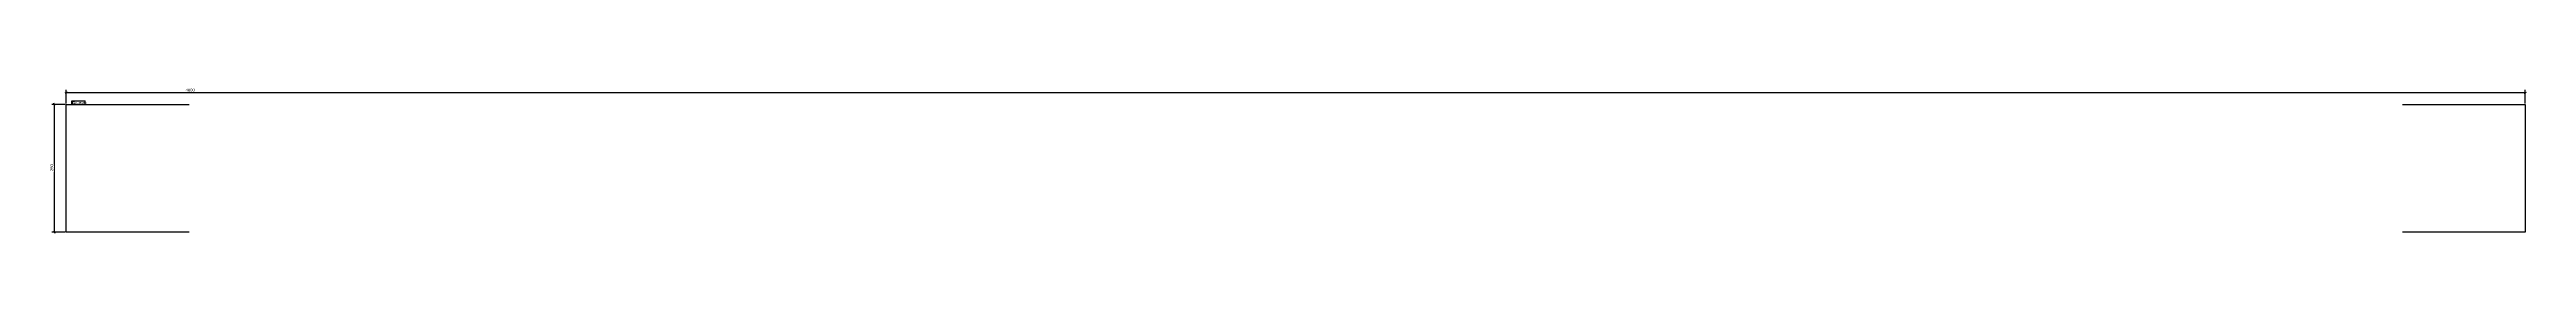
# Model space of a CAD drawing. Header units: millimetres. Extents: x 3 to 4838, y 4 to 289.
import ezdxf

# ---------------------------------------------------------------- set-up
doc = ezdxf.new("R2010")
doc.units = ezdxf.units.MM
for name, color, linetype in [('MÅLSÆTNING', 7, 'Continuous'), ('STÅL', 7, 'Continuous'), ('TEKST', 7, 'Continuous')]:
    doc.layers.add(name, color=color, linetype=linetype)
doc.styles.add('Arial Narrow', font='ARIALN.TTF', dxfattribs={"height": 0.2})

msp = doc.modelspace()

# ---------------------------------------------------------------- linework, layer by layer
at = {"layer": 'MÅLSÆTNING', "color": 7, "linetype": 'Continuous'}
for p, q in [((34.1, 256.8), (7.5, 256.8)), ((13.7, 254.5), (11.9, 259)), ((12.8, 6.8), (12.8, 256.8)), ((37.9, 280.6), (33.4, 278.8)), ((35.6, 258.3), (35.6, 285)), ((35.6, 279.7), (4835.6, 279.7)), ((4833.4, 278.8), (4837.9, 280.6)), ((4835.6, 258.3), (4835.6, 285)), ((34.1, 6.8), (7.5, 6.8)), ((11.9, 9), (13.7, 4.5))]:
    msp.add_line(p, q, dxfattribs=at)
at = {"layer": 'STÅL', "color": 2, "linetype": 'Continuous'}
for p, q in [((35.6, 6.8), (35.6, 256.8)), ((35.6, 256.8), (275.6, 256.8)), ((4595.6, 256.8), (4835.6, 256.8)), ((4835.6, 256.8), (4835.6, 6.8)), ((275.6, 6.8), (35.6, 6.8)), ((4835.6, 6.8), (4595.6, 6.8))]:
    msp.add_line(p, q, dxfattribs=at)

# ---------------------------------------------------------------- next in the draw order: wipeouts: each hides what was drawn before it
at = {"color": 0}
for points, layer in [([(4603.4, 280.8), (4603.4, 289.2), (267.9, 289.2), (267.9, 280.8)], 'MÅLSÆTNING'), ([(11.7, 138.4), (3.3, 138.4), (3.3, 125.1), (11.7, 125.1)], 'MÅLSÆTNING'), ([(52.4, 257.8), (52.4, 263.1), (47.6, 263.1), (47.6, 257.8)], 'TEKST')]:
    msp.add_wipeout(points, dxfattribs=at).dxf.layer = layer

# ---------------------------------------------------------------- next in the draw order: texts
at = {"layer": 'MÅLSÆTNING', "color": 3, "style": 'Arial Narrow'}
msp.add_text('4800', height=5.73, dxfattribs=at).set_placement((269.1, 282))
msp.add_text('250', height=5.73, rotation=90.0002, dxfattribs=at).set_placement((10.5, 126.3))

# ---------------------------------------------------------------- next in the draw order: wipeouts: each hides what was drawn before it
at = {"color": 0}
msp.add_wipeout([(52.4, 257.8), (52.4, 263.1), (47.6, 263.1), (47.6, 257.8)], dxfattribs=at).dxf.layer = 'TEKST'

# ---------------------------------------------------------------- next in the draw order: wipeouts: each hides what was drawn before it
msp.add_wipeout([(71.8, 257.8), (71.8, 261.6), (54, 261.6), (54, 257.8)], dxfattribs=at).dxf.layer = 'TEKST'

# ---------------------------------------------------------------- next in the draw order: wipeouts: each hides what was drawn before it
msp.add_wipeout([(71.8, 257.8), (71.8, 261.6), (54, 261.6), (54, 257.8)], dxfattribs=at).dxf.layer = 'TEKST'

# ---------------------------------------------------------------- next in the draw order: linework, layer by layer
at = {"layer": 'TEKST', "color": 7, "linetype": 'Continuous'}
for p, q in [((46.7, 264), (72.7, 264)), ((46.7, 256.9), (46.7, 264)), ((46.7, 256.9), (72.7, 256.9)), ((72.7, 256.9), (72.7, 264))]:
    msp.add_line(p, q, dxfattribs=at)

# ---------------------------------------------------------------- next in the draw order: texts
at = {"layer": 'TEKST', "color": 3, "style": 'Arial Narrow'}
for s, height, p in [('f4', 5.01, (47.6, 257.8)), ('FL35*250', 3.58, (54, 257.8))]:
    msp.add_text(s, height=height, dxfattribs=at).set_placement(p)

doc.saveas('drawing.dxf')
